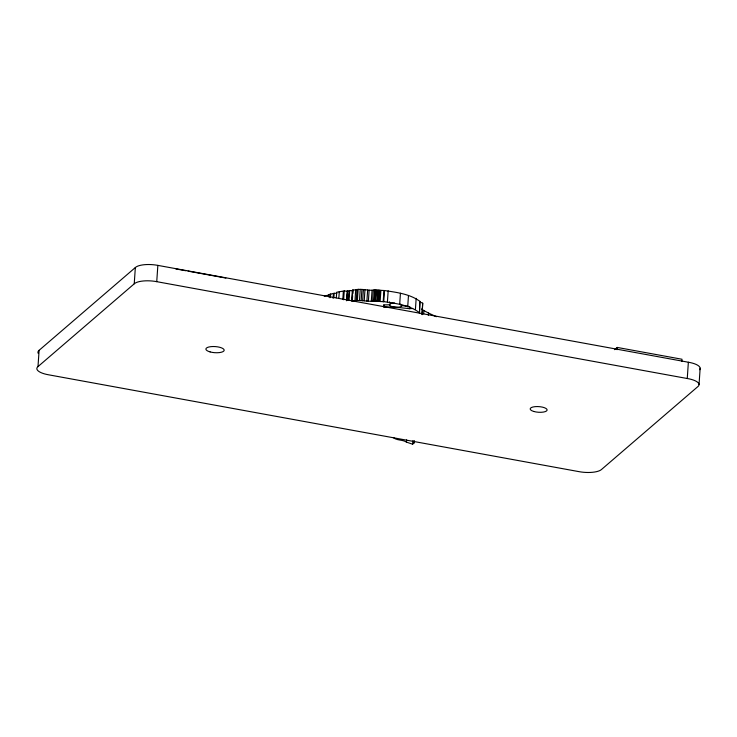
<?xml version="1.0" encoding="UTF-8"?>
<svg xmlns="http://www.w3.org/2000/svg" width="737" height="737" viewBox="0 0 737 737"><rect width="100%" height="100%" fill="white"/><g stroke="black" fill="none" stroke-linecap="round" stroke-linejoin="round"><path stroke-width="1.11" d="M37.992 366.602L134.235 283.819A17.181 5.73 3.9 0 1 156.741 281.663L687.262 378.514A16.85 5.629 3.9 0 1 697.755 386.695L601.512 469.487A17.338 5.785 3.9 0 1 578.996 471.643L48.485 374.783A17.292 5.767 3.9 0 1 37.992 366.602L39.098 350.324L135.341 267.54A17.181 5.73 3.9 0 1 157.856 265.384L688.367 362.236A16.85 5.629 3.9 0 1 699.606 369.725M134.235 283.819L135.341 267.54M156.741 281.663L157.856 265.384M328.555 296.818L328.702 294.597L334.174 293.271L336.855 293.335M329.992 297.72L330.222 294.395M330.434 297.343L330.655 294.017M333.124 298.347L333.419 293.916M333.87 297.702L334.174 293.271M336.321 297.785L336.698 292.239L344.234 290.903L347.993 291.428L347.32 290.802L346.648 300.779M338.827 298.411L339.278 291.76M342.834 299.185L343.368 291.428M343.626 299.766L344.234 290.903M346.943 299.25L347.477 291.493M347.035 300.051L347.486 293.4M348.361 299.977L348.97 291.106L349.679 290.498L352.332 290.783L352.811 289.982L352.056 301.074C359.297 299.379 366.934 301.93 374.212 301.074L374.967 289.982L384.511 290.544C396.515 292.368 409.993 293.934 419.906 301.369L419.464 313.216L419.906 301.369M348.997 300.475L349.679 290.498M351.65 300.76L352.332 290.783M352.268 301.267L352.645 295.73M352.802 293.51L353.023 290.185M354.948 301.009L355.704 289.927C361.867 288.139 368.721 291.198 374.967 289.982M356.257 300.503L357.012 289.42M357.39 300.226L358.145 289.144M359.481 300.484L360.236 289.401M361.167 300.558L361.922 289.475M362.641 300.76L363.396 289.669M364.216 300.797L364.972 289.705M366.897 301.138L367.652 290.056M368.371 301.276L369.126 290.185M371.301 301.258L372.065 290.175M372.646 301.092L373.401 290.01M373.991 301.258L374.746 290.175M374.212 301.074L375.179 301.249L375.934 290.166M375.179 301.249L376.238 290.092M378.588 290.185L377.648 301.424L376.616 301.24L377.372 290.148M377.648 301.424L378.403 290.341M377.832 301.267L378.892 301.396L379.647 290.314M378.892 301.396L379.859 290.249M419.15 312.451C409.238 305.026 395.76 303.451 383.756 301.626L380.126 301.516L380.882 290.433M383.176 301.875L383.931 290.793M383.756 301.626L384.511 290.544M383.701 307.117L383.848 304.915L390.057 304.777M387.422 301.903L388.178 290.811M399.684 304.317L400.44 293.234M407.708 306.804L408.464 295.712M384.732 307.099L393.005 306.905L409.615 308.692L409.763 306.491M414.369 440.606L414.212 442.817L412.6 444.208L406.465 442.108L406.612 439.888M415.419 309.402L416.175 298.319M412.6 444.208L412.831 440.883M421.951 314.266L422.706 303.183L420.219 302.133M422.126 314.653L422.706 303.183M423.655 313.916L423.876 310.581L421.573 308.996M428.326 315.243L428.473 313.022L423.876 310.581M617.081 349.66L617.237 347.431L681.992 359.251L681.845 361.48M687.262 378.514L688.367 362.236M699.044 384.493L700.15 368.214M614.63 349.67L617.237 347.431M324.289 296.136L329.218 294.846L328.702 294.597M409.615 308.692L412.738 308.471M352.811 289.982L355.704 289.927M375.483 301.175L376.616 301.24M400.91 305.542L408.657 306.38M347.32 290.802L348.97 291.106M379.104 301.332L380.126 301.516M175.867 268.931L185.862 270.755M188.092 271.161L225.872 278.061M428.473 313.022L436.322 316.717M406.465 442.108C402.485 439.427 397.16 440.772 393.318 437.603M413.208 441.039L414.212 442.817M383.848 304.915L384.198 307.117M38.195 353.318A17.292 5.767 3.9 0 1 39.098 350.324M390.205 302.99A6.292 2.1 3.9 0 1 389.633 301.884M400.513 304.105A6.292 2.1 3.9 0 1 398.846 307.172A6.292 2.1 3.9 0 1 389.809 305.523A6.292 2.1 3.9 0 1 394.617 303.027M533.8 411.467A8.485 2.828 3.9 0 0 547.094 410.196A8.485 2.828 3.9 0 0 535.08 406.649A8.485 2.828 3.9 0 0 533.8 411.467M210.1 351.918A9.166 3.059 3.9 0 0 224.177 350.324A9.166 3.059 3.9 0 0 210.828 346.657A9.166 3.059 3.9 0 0 210.1 351.918"/></g></svg>
